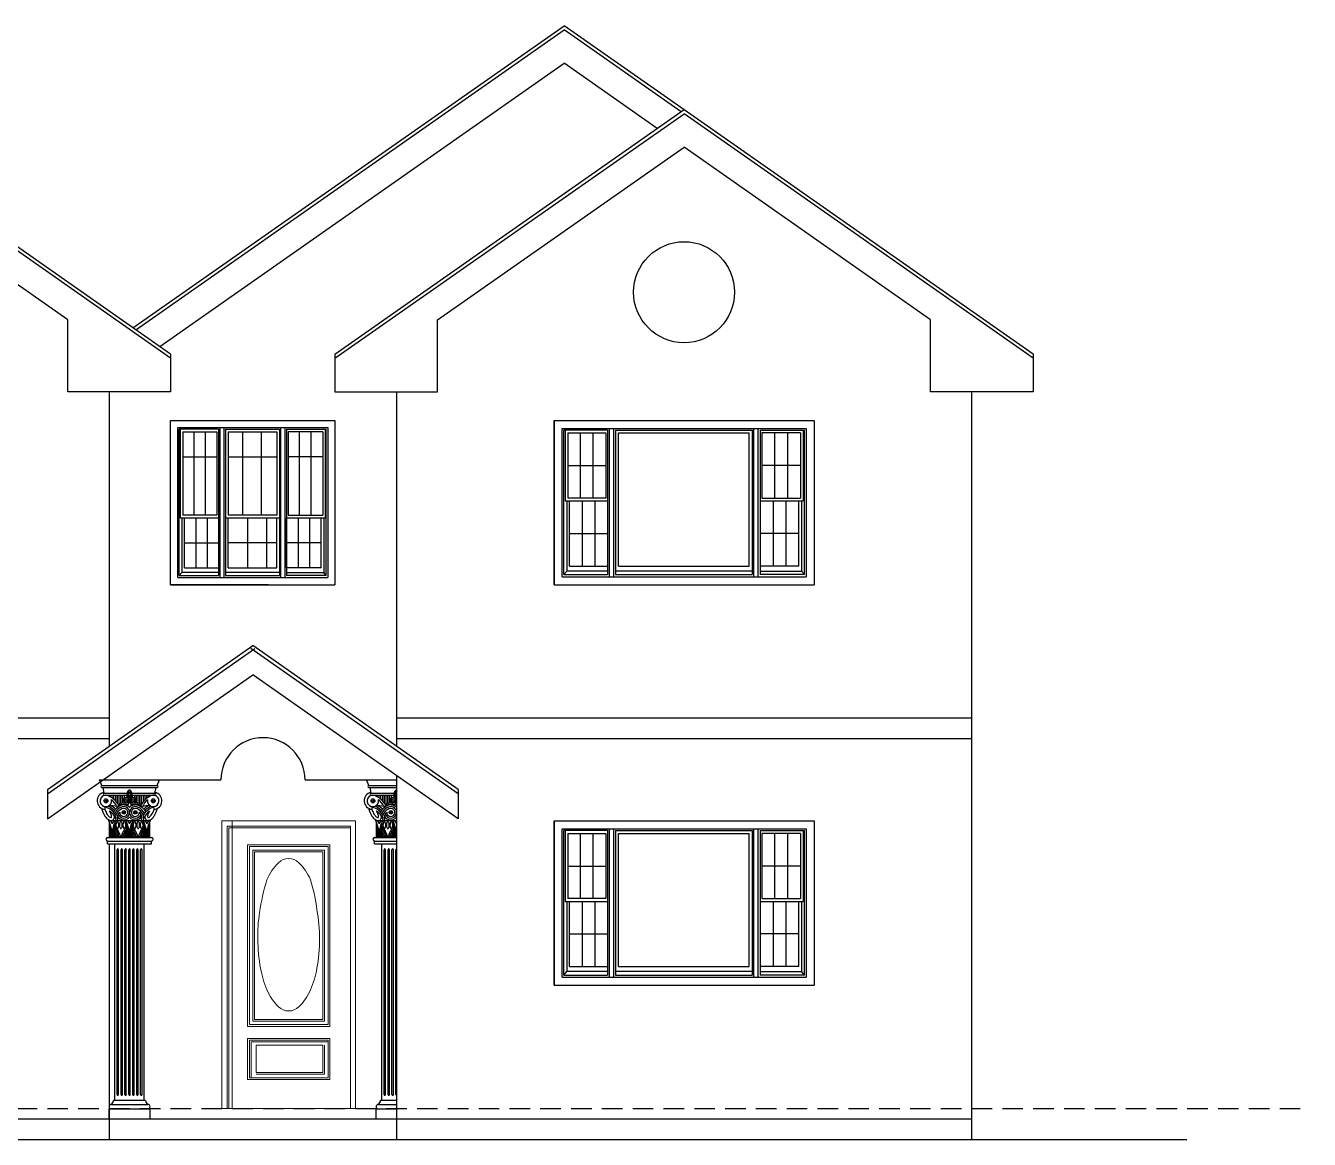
# Model space of a CAD drawing. Header units: inches. Extents: x 8172 to 11619, y -1386 to 1167.
# Drawn here: x 10561.2 to 10936.2, y 89.8 to 415.1 of the extents above; entities that cross this region are included whole.
import ezdxf

# ---------------------------------------------------------------- set-up
doc = ezdxf.new("R2010")
doc.units = ezdxf.units.IN
doc.header["$LTSCALE"] = 48
doc.header["$MEASUREMENT"] = 0
doc.linetypes.add('0', pattern=[0])
doc.linetypes.add('HIDDEN2', pattern=[0.1875, 0.125, -0.0625])
doc.layers.add('A-Door', color=3, linetype='Continuous', lineweight=13)
doc.layers.add('A-Glaz', color=92, linetype='Continuous')
doc.layers.add('SYMBOLS', color=6, linetype='Continuous')

msp = doc.modelspace()

# ---------------------------------------------------------------- linework, layer by layer
for p, q in [((10603.56, 319.14), (10466.54, 415.08)), ((10592.54, 326.86), (10718.54, 415.08)), ((10593.41, 326.25), (10718.54, 413.86)), ((10855.56, 319.14), (10718.54, 415.08)), ((10752.69, 389.95), (10718.54, 413.86)), ((10600.38, 321.36), (10718.54, 404.1)), ((10745.72, 385.06), (10718.54, 404.1)), ((10651.56, 319.14), (10753.56, 390.56)), ((10603.56, 317.92), (10501.56, 389.34)), ((10651.56, 317.92), (10753.56, 389.34)), ((10855.56, 317.92), (10753.56, 389.34)), ((10573.56, 329.16), (10501.56, 379.57)), ((10681.56, 329.16), (10753.56, 379.57)), ((10825.56, 329.16), (10753.56, 379.57)), ((10573.56, 308.15), (10573.56, 329.16)), ((10681.56, 308.15), (10681.56, 329.16)), ((10825.56, 308.15), (10825.56, 329.16)), ((10603.56, 319.14), (10603.56, 308.15)), ((10651.56, 319.14), (10651.56, 308.15)), ((10651.56, 319.14), (10651.56, 308.15)), ((10855.56, 319.14), (10855.56, 308.15)), ((10855.56, 319.14), (10855.56, 308.15)), ((10603.56, 308.15), (10573.56, 308.15)), ((10585.56, 308.15), (10585.56, 204.56)), ((10585.56, 308.15), (10585.56, 204.56)), ((10651.56, 308.15), (10681.56, 308.15)), ((10669.56, 308.15), (10669.56, 204.56)), ((10855.56, 308.15), (10825.56, 308.15)), ((10837.56, 308.15), (10837.56, 89.75)), ((10632.13, 251.75), (10603.56, 251.75)), ((10567.56, 191.95), (10627.56, 233.97)), ((10567.56, 190.73), (10628.14, 233.15)), ((10687.56, 190.73), (10626.99, 233.15)), ((10687.56, 191.95), (10627.56, 233.97)), ((10567.56, 183.41), (10627.56, 225.42)), ((10687.56, 183.41), (10627.56, 225.42)), ((10585.56, 212.75), (10417.56, 212.75)), ((10837.56, 212.75), (10669.56, 212.75)), ((10585.56, 206.75), (10417.56, 206.75)), ((10837.56, 206.75), (10669.56, 206.75)), ((10669.56, 196.01), (10669.56, 89.75)), ((10567.56, 191.95), (10567.56, 183.41)), ((10600.32, 194.75), (10618.26, 194.75)), ((10642.87, 194.75), (10660.8, 194.75)), ((10687.56, 191.95), (10687.56, 183.41)), ((10585.56, 176.06), (10585.56, 89.75)), ((10585.56, 176.06), (10585.56, 89.75)), ((10333.56, 95.75), (10585.56, 95.75)), ((10585.56, 95.75), (10837.56, 95.75)), ((9466.78, 89.75), (10900.4, 89.75))]:
    msp.add_line(p, q)
at = {"color": 4}
msp.add_line((10603.56, 251.75), (10603.56, 290.08), dxfattribs=at)
at = {"color": 8, "linetype": 'HIDDEN2'}
for p, q in [((10405.56, 98.75), (10585.56, 98.75)), ((10585.56, 98.75), (10684.21, 98.75)), ((10657.56, 98.75), (10837.56, 98.75)), ((10837.56, 98.75), (10936.21, 98.75))]:
    msp.add_line(p, q, dxfattribs=at)
msp.add_circle((10753.56, 337.22), 14.75)
msp.add_arc((10630.56, 194.75), 12.31, 0, 180)
at = {"layer": 'A-Door', "linetype": '0'}
for p, q in [((10618.56, 182.75), (10657.56, 182.75)), ((10618.56, 98.75), (10618.56, 182.75)), ((10656.06, 181.25), (10620.06, 181.25)), ((10620.06, 181.25), (10620.06, 98.75)), ((10620.56, 180.75), (10656.06, 180.75)), ((10620.56, 98.75), (10620.56, 180.75)), ((10657.56, 182.75), (10621.56, 182.75)), ((10621.56, 182.75), (10621.56, 98.75)), ((10656.06, 98.75), (10656.06, 181.25)), ((10657.56, 182.75), (10657.56, 98.75)), ((10657.56, 182.75), (10657.56, 98.75)), ((10626.06, 122.75), (10626.06, 175.75)), ((10626.06, 175.75), (10650.06, 175.75)), ((10626.56, 123.25), (10626.56, 175.25)), ((10626.56, 175.25), (10649.56, 175.25)), ((10627.56, 174.25), (10648.56, 174.25)), ((10627.56, 124.25), (10627.56, 174.25)), ((10628.06, 124.75), (10628.06, 173.75)), ((10628.06, 173.75), (10648.06, 173.75)), ((10648.06, 173.75), (10648.06, 124.75)), ((10648.56, 174.25), (10648.56, 124.25)), ((10649.56, 175.25), (10649.56, 123.25)), ((10650.06, 175.75), (10650.06, 122.75)), ((10627.56, 124.25), (10648.56, 124.25)), ((10628.06, 124.75), (10648.06, 124.75)), ((10626.06, 122.75), (10650.06, 122.75)), ((10626.56, 123.25), (10649.56, 123.25)), ((10626.06, 119.25), (10650.06, 119.25)), ((10626.06, 107.25), (10626.06, 119.25)), ((10649.56, 118.75), (10626.56, 118.75)), ((10626.56, 107.75), (10626.56, 118.75)), ((10627.06, 118.25), (10649.56, 118.25)), ((10627.06, 107.75), (10627.06, 118.25)), ((10628.56, 117.25), (10628.56, 109.25)), ((10648.06, 117.25), (10628.56, 117.25)), ((10648.06, 109.25), (10648.06, 117.25)), ((10648.56, 108.75), (10648.56, 117.25)), ((10649.56, 107.75), (10649.56, 118.75)), ((10650.06, 119.25), (10650.06, 107.25)), ((10628.56, 109.25), (10648.06, 109.25)), ((10628.56, 108.75), (10648.56, 108.75)), ((10626.06, 107.25), (10650.06, 107.25)), ((10626.56, 107.75), (10649.56, 107.75)), ((10618.56, 98.75), (10657.56, 98.75)), ((10621.56, 98.75), (10657.56, 98.75))]:
    msp.add_line(p, q, dxfattribs=at)
for centre, radius, start, end in [((10645.72, 159.59), 15.26, 134.024, 156.8014), ((10638.06, 167.52), 4.24, 90, 134.024), ((10638.06, 167.52), 4.24, 45.976, 90), ((10630.4, 159.59), 15.26, 23.1986, 45.976), ((10686.18, 148.5), 57.1, 162.568, 172.483), ((10592.95, 149.99), 53.79, 7.2733, 16.8754), ((10664.1, 149.84), 35.07, 169.9337, 182.5857), ((10598.18, 148.25), 48.88, 0.0001, 10.0663), ((10677.94, 148.25), 48.88, 180, 190.0663), ((10598.18, 148.25), 48.88, 349.9337, 0), ((10658.15, 144.74), 28.77, 190.0663, 203.1986), ((10617.98, 144.74), 28.77, 336.8014, 349.9337), ((10645.72, 139.42), 15.26, 203.1986, 225.976), ((10630.4, 139.42), 15.26, 314.024, 336.8014), ((10638.06, 131.49), 4.24, 225.976, 270), ((10638.06, 131.49), 4.24, 270, 314.024)]:
    msp.add_arc(centre, radius, start, end, dxfattribs=at)
at = {"layer": 'A-Glaz', "linetype": '0'}
for p, q in [((10603.56, 251.75), (10603.56, 299.75)), ((10603.56, 299.75), (10651.56, 299.75)), ((10605.65, 253.84), (10605.65, 297.67)), ((10605.65, 297.67), (10649.48, 297.67)), ((10606.09, 254.43), (10606.09, 297.22)), ((10617.55, 297.22), (10606.09, 297.22)), ((10606.39, 297.22), (10606.39, 271.32)), ((10607.13, 296.48), (10607.13, 272.06)), ((10607.13, 296.48), (10617.1, 296.48)), ((10610.46, 272.06), (10610.46, 296.48)), ((10613.78, 272.06), (10613.78, 296.48)), ((10617.1, 296.48), (10617.1, 272.06)), ((10617.55, 297.22), (10617.55, 254.43)), ((10617.99, 253.84), (10617.99, 297.67)), ((10619.18, 253.84), (10619.18, 297.67)), ((10619.63, 297.22), (10619.63, 254.43)), ((10619.63, 297.22), (10635.35, 297.22)), ((10620.37, 296.48), (10620.37, 272.06)), ((10620.37, 296.48), (10634.6, 296.48)), ((10624.64, 272.06), (10624.64, 296.48)), ((10630.15, 272.06), (10630.15, 296.48)), ((10634.6, 296.48), (10634.6, 272.06)), ((10635.35, 297.22), (10635.35, 254.43)), ((10635.79, 253.84), (10635.79, 297.67)), ((10636.98, 253.84), (10636.98, 297.67)), ((10637.04, 272.06), (10637.04, 296.48)), ((10637.43, 297.22), (10637.43, 254.43)), ((10637.43, 297.22), (10649.03, 297.22)), ((10637.87, 296.48), (10637.87, 272.06)), ((10647.99, 296.48), (10637.87, 296.48)), ((10641.25, 272.06), (10641.25, 296.48)), ((10644.62, 272.06), (10644.62, 296.48)), ((10647.99, 296.48), (10647.99, 272.06)), ((10648.74, 297.22), (10648.74, 271.32)), ((10649.03, 254.43), (10649.03, 297.22)), ((10649.48, 297.67), (10649.48, 253.84)), ((10651.56, 299.75), (10651.56, 251.75)), ((10715.61, 299.75), (10715.61, 251.75)), ((10715.61, 251.75), (10715.61, 299.75)), ((10715.61, 299.75), (10791.51, 299.75)), ((10717.94, 254.08), (10717.94, 297.43)), ((10717.94, 297.43), (10789.19, 297.43)), ((10718.43, 254.74), (10718.43, 296.93)), ((10731.22, 296.93), (10718.43, 296.93)), ((10718.77, 296.93), (10718.77, 276.25)), ((10731.22, 296.93), (10731.22, 254.74)), ((10731.72, 254.08), (10731.72, 297.43)), ((10733.05, 254.08), (10733.05, 297.43)), ((10733.55, 296.93), (10733.55, 254.74)), ((10733.55, 296.93), (10773.41, 296.93)), ((10773.41, 296.93), (10773.41, 254.74)), ((10773.91, 254.08), (10773.91, 297.43)), ((10775.24, 254.08), (10775.24, 297.43)), ((10775.74, 296.93), (10775.74, 254.74)), ((10775.74, 296.93), (10788.69, 296.93)), ((10788.36, 296.93), (10788.36, 276.25)), ((10788.69, 254.74), (10788.69, 296.93)), ((10789.19, 297.43), (10789.19, 254.08)), ((10791.51, 299.75), (10791.51, 251.75)), ((10719.6, 296.1), (10719.6, 277.08)), ((10719.6, 296.1), (10730.72, 296.1)), ((10723.31, 277.08), (10723.31, 296.1)), ((10727.02, 277.08), (10727.02, 296.1)), ((10730.72, 296.1), (10730.72, 277.08)), ((10734.38, 257.23), (10734.38, 296.1)), ((10734.38, 296.1), (10772.58, 296.1)), ((10772.58, 257.23), (10772.58, 296.1)), ((10776.23, 296.1), (10776.23, 277.08)), ((10787.53, 296.1), (10776.23, 296.1)), ((10780.11, 277.08), (10780.11, 296.1)), ((10783.82, 277.08), (10783.82, 296.1)), ((10787.53, 296.1), (10787.53, 277.08)), ((10607.13, 289.15), (10617.1, 289.15)), ((10620.37, 289.15), (10634.6, 289.15)), ((10647.99, 289.15), (10637.87, 289.15)), ((10719.6, 286.59), (10730.72, 286.59)), ((10787.53, 286.59), (10776.23, 286.59)), ((10718.77, 276.25), (10731.22, 276.25)), ((10719.26, 276.25), (10719.26, 255.74)), ((10730.72, 277.08), (10719.6, 277.08)), ((10720.1, 257.23), (10720.1, 276.25)), ((10723.8, 276.25), (10723.8, 257.23)), ((10727.51, 276.25), (10727.51, 257.23)), ((10775.74, 276.25), (10788.36, 276.25)), ((10776.23, 277.08), (10787.53, 277.08)), ((10779.61, 276.25), (10779.61, 257.23)), ((10783.32, 276.25), (10783.32, 257.23)), ((10787.03, 257.23), (10787.03, 276.25)), ((10787.86, 276.25), (10787.86, 255.74)), ((10606.39, 271.32), (10617.55, 271.32)), ((10606.84, 271.32), (10606.84, 255.32)), ((10617.1, 272.06), (10607.13, 272.06)), ((10607.58, 256.66), (10607.58, 271.32)), ((10610.9, 271.32), (10610.9, 256.66)), ((10614.22, 271.32), (10614.22, 256.66)), ((10619.63, 271.32), (10635.35, 271.32)), ((10634.6, 272.06), (10620.37, 272.06)), ((10620.37, 256.66), (10620.37, 271.32)), ((10626.03, 271.32), (10626.03, 256.66)), ((10631.53, 271.32), (10631.53, 256.66)), ((10634.6, 256.66), (10634.6, 271.32)), ((10637.04, 271.32), (10637.04, 256.66)), ((10637.43, 271.32), (10648.74, 271.32)), ((10637.87, 272.06), (10647.99, 272.06)), ((10640.8, 271.32), (10640.8, 256.66)), ((10644.17, 271.32), (10644.17, 256.66)), ((10647.55, 256.66), (10647.55, 271.32)), ((10648.29, 271.32), (10648.29, 255.32)), ((10720.1, 266.74), (10731.22, 266.74)), ((10787.03, 266.74), (10775.74, 266.74)), ((10607.58, 263.99), (10617.55, 263.99)), ((10620.37, 264.07), (10634.6, 264.07)), ((10647.55, 263.99), (10637.43, 263.99)), ((10606.09, 254.43), (10606.84, 255.32)), ((10617.55, 255.32), (10606.84, 255.32)), ((10607.58, 256.66), (10617.55, 256.66)), ((10635.35, 255.32), (10619.63, 255.32)), ((10620.37, 256.66), (10634.6, 256.66)), ((10647.55, 256.66), (10637.43, 256.66)), ((10637.43, 255.32), (10648.29, 255.32)), ((10649.03, 254.43), (10648.29, 255.32)), ((10718.43, 254.74), (10719.26, 255.74)), ((10731.22, 255.74), (10719.26, 255.74)), ((10720.1, 257.23), (10731.22, 257.23)), ((10773.41, 255.74), (10733.55, 255.74)), ((10734.38, 257.23), (10772.58, 257.23)), ((10787.03, 257.23), (10775.74, 257.23)), ((10775.74, 255.74), (10787.86, 255.74)), ((10788.69, 254.74), (10787.86, 255.74)), ((10603.56, 251.75), (10651.56, 251.75)), ((10605.65, 253.84), (10649.48, 253.84)), ((10606.09, 254.43), (10617.55, 254.43)), ((10619.63, 254.43), (10635.35, 254.43)), ((10649.03, 254.43), (10637.43, 254.43)), ((10715.61, 251.75), (10791.51, 251.75)), ((10717.94, 254.08), (10789.19, 254.08)), ((10718.43, 254.74), (10731.22, 254.74)), ((10733.55, 254.74), (10773.41, 254.74)), ((10788.69, 254.74), (10775.74, 254.74)), ((10715.61, 182.75), (10715.61, 134.75)), ((10715.61, 134.75), (10715.61, 182.75)), ((10715.61, 182.75), (10791.51, 182.75)), ((10717.94, 137.08), (10717.94, 180.43)), ((10717.94, 180.43), (10789.19, 180.43)), ((10731.72, 137.08), (10731.72, 180.43)), ((10733.05, 137.08), (10733.05, 180.43)), ((10773.91, 137.08), (10773.91, 180.43)), ((10775.24, 137.08), (10775.24, 180.43)), ((10789.19, 180.43), (10789.19, 137.08)), ((10791.51, 182.75), (10791.51, 134.75)), ((10718.43, 137.74), (10718.43, 179.93)), ((10731.22, 179.93), (10718.43, 179.93)), ((10718.77, 179.93), (10718.77, 159.25)), ((10719.6, 179.1), (10719.6, 160.08)), ((10719.6, 179.1), (10730.72, 179.1)), ((10723.31, 160.08), (10723.31, 179.1)), ((10727.02, 160.08), (10727.02, 179.1)), ((10730.72, 179.1), (10730.72, 160.08)), ((10731.22, 179.93), (10731.22, 137.74)), ((10733.55, 179.93), (10733.55, 137.74)), ((10733.55, 179.93), (10773.41, 179.93)), ((10734.38, 140.23), (10734.38, 179.1)), ((10734.38, 179.1), (10772.58, 179.1)), ((10772.58, 140.23), (10772.58, 179.1)), ((10773.41, 179.93), (10773.41, 137.74)), ((10775.74, 179.93), (10775.74, 137.74)), ((10775.74, 179.93), (10788.69, 179.93)), ((10776.23, 179.1), (10776.23, 160.08)), ((10787.53, 179.1), (10776.23, 179.1)), ((10780.11, 160.08), (10780.11, 179.1)), ((10783.82, 160.08), (10783.82, 179.1)), ((10787.53, 179.1), (10787.53, 160.08)), ((10788.36, 179.93), (10788.36, 159.25)), ((10788.69, 137.74), (10788.69, 179.93)), ((10719.6, 169.59), (10730.72, 169.59)), ((10787.53, 169.59), (10776.23, 169.59)), ((10718.77, 159.25), (10731.22, 159.25)), ((10719.26, 159.25), (10719.26, 138.74)), ((10730.72, 160.08), (10719.6, 160.08)), ((10720.1, 140.23), (10720.1, 159.25)), ((10723.8, 159.25), (10723.8, 140.23)), ((10727.51, 159.25), (10727.51, 140.23)), ((10775.74, 159.25), (10788.36, 159.25)), ((10776.23, 160.08), (10787.53, 160.08)), ((10779.61, 159.25), (10779.61, 140.23)), ((10783.32, 159.25), (10783.32, 140.23)), ((10787.03, 140.23), (10787.03, 159.25)), ((10787.86, 159.25), (10787.86, 138.74)), ((10720.1, 149.74), (10731.22, 149.74)), ((10787.03, 149.74), (10775.74, 149.74)), ((10720.1, 140.23), (10731.22, 140.23)), ((10734.38, 140.23), (10772.58, 140.23)), ((10787.03, 140.23), (10775.74, 140.23)), ((10717.94, 137.08), (10789.19, 137.08)), ((10718.43, 137.74), (10719.26, 138.74)), ((10718.43, 137.74), (10731.22, 137.74)), ((10731.22, 138.74), (10719.26, 138.74)), ((10773.41, 138.74), (10733.55, 138.74)), ((10733.55, 137.74), (10773.41, 137.74)), ((10775.74, 138.74), (10787.86, 138.74)), ((10788.69, 137.74), (10775.74, 137.74)), ((10788.69, 137.74), (10787.86, 138.74)), ((10715.61, 134.75), (10791.51, 134.75))]:
    msp.add_line(p, q, dxfattribs=at)
at = {"layer": 'SYMBOLS'}
for p, q in [((10582.8, 194.77), (10600.33, 194.77)), ((10583.47, 193.08), (10582.8, 194.77)), ((10582.8, 194.75), (10600.32, 194.75)), ((10583.47, 193.08), (10599.65, 193.08)), ((10583.47, 192.54), (10599.65, 192.54)), ((10584.15, 190.86), (10583.81, 192.54)), ((10591.39, 190.84), (10591.06, 191.42)), ((10591.48, 190.88), (10591.27, 191.67)), ((10591.65, 190.88), (10591.86, 191.67)), ((10591.73, 190.84), (10592.06, 191.42)), ((10598.98, 190.86), (10599.32, 192.54)), ((10599.65, 193.08), (10600.33, 194.77)), ((10660.8, 194.77), (10669.56, 194.77)), ((10661.47, 193.08), (10660.8, 194.77)), ((10660.8, 194.75), (10669.56, 194.75)), ((10661.47, 193.08), (10669.56, 193.08)), ((10661.47, 192.54), (10669.56, 192.54)), ((10662.15, 190.86), (10661.81, 192.54)), ((10669.39, 190.84), (10669.06, 191.42)), ((10669.48, 190.88), (10669.27, 191.67)), ((10584.15, 190.86), (10590.83, 190.86)), ((10584.15, 190.32), (10590.74, 190.32)), ((10585.49, 190.09), (10585.49, 190.32)), ((10586, 189.79), (10586, 190.32)), ((10586.51, 189.47), (10586.51, 190.32)), ((10587.01, 189.05), (10587.01, 190.32)), ((10587.52, 188.5), (10587.52, 190.32)), ((10588.02, 187.73), (10588.02, 190.32)), ((10588.53, 187.73), (10588.53, 190.32)), ((10589.03, 187.9), (10589.03, 190.32)), ((10589.54, 187.99), (10589.54, 190.32)), ((10590.05, 189.51), (10590.05, 190.32)), ((10591.27, 190.38), (10590.72, 190.07)), ((10590.72, 189.88), (10592.4, 189.88)), ((10591.24, 190.46), (10590.74, 190.33)), ((10591.24, 190.64), (10590.81, 190.75)), ((10591.27, 190.72), (10590.86, 190.95)), ((10591.32, 190.31), (10590.89, 189.88)), ((10591.32, 190.79), (10590.94, 191.17)), ((10591.4, 190.26), (10591.18, 189.88)), ((10591.48, 190.23), (10591.38, 189.88)), ((10591.65, 190.23), (10591.74, 189.88)), ((10591.73, 190.26), (10591.94, 189.88)), ((10591.8, 190.79), (10592.18, 191.18)), ((10591.8, 190.32), (10592.24, 189.88)), ((10591.86, 190.72), (10592.26, 190.95)), ((10591.86, 190.39), (10592.4, 190.08)), ((10591.89, 190.64), (10592.32, 190.76)), ((10591.89, 190.46), (10592.38, 190.33)), ((10592.29, 190.86), (10598.98, 190.86)), ((10592.38, 190.32), (10598.98, 190.32)), ((10593.08, 189.51), (10593.08, 190.32)), ((10593.58, 188.01), (10593.58, 190.32)), ((10594.09, 187.92), (10594.09, 190.32)), ((10594.6, 187.75), (10594.6, 190.32)), ((10595.1, 187.67), (10595.1, 190.32)), ((10595.61, 188.42), (10595.61, 190.32)), ((10596.11, 188.97), (10596.11, 190.32)), ((10596.62, 189.4), (10596.62, 190.32)), ((10597.12, 189.74), (10597.12, 190.32)), ((10597.63, 190.09), (10597.63, 190.32)), ((10662.15, 190.86), (10668.83, 190.86)), ((10662.15, 190.32), (10668.74, 190.32)), ((10663.49, 190.09), (10663.49, 190.32)), ((10664, 189.79), (10664, 190.32)), ((10664.51, 189.47), (10664.51, 190.32)), ((10665.01, 189.05), (10665.01, 190.32)), ((10665.52, 188.5), (10665.52, 190.32)), ((10666.02, 187.73), (10666.02, 190.32)), ((10666.53, 187.73), (10666.53, 190.32)), ((10667.03, 187.9), (10667.03, 190.32)), ((10667.54, 187.99), (10667.54, 190.32)), ((10668.05, 189.51), (10668.05, 190.32)), ((10669.27, 190.38), (10668.72, 190.07)), ((10668.72, 189.88), (10669.56, 189.88)), ((10669.24, 190.46), (10668.74, 190.33)), ((10669.24, 190.64), (10668.81, 190.75)), ((10669.27, 190.72), (10668.86, 190.95)), ((10669.32, 190.31), (10668.89, 189.88)), ((10669.32, 190.79), (10668.94, 191.17)), ((10669.4, 190.26), (10669.18, 189.88)), ((10669.48, 190.23), (10669.38, 189.88)), ((10587.82, 186.95), (10588.36, 186.95)), ((10594.76, 186.95), (10595.31, 186.95)), ((10665.82, 186.95), (10666.36, 186.95)), ((10585.49, 182.9), (10591.56, 182.9)), ((10585.66, 177.91), (10585.66, 182.49)), ((10585.83, 177.91), (10585.83, 182.02)), ((10586, 177.91), (10586, 181.49)), ((10586.17, 177.91), (10586.17, 180.86)), ((10586.34, 177.91), (10586.34, 180.02)), ((10586.67, 177.91), (10586.67, 180.43)), ((10586.84, 177.91), (10586.84, 181.14)), ((10587.01, 177.91), (10587.01, 181.69)), ((10587.18, 177.91), (10587.18, 182.15)), ((10587.35, 177.91), (10587.35, 182.55)), ((10590.72, 177.91), (10590.72, 182.49)), ((10590.89, 177.91), (10590.89, 182.02)), ((10591.06, 177.91), (10591.06, 181.49)), ((10591.23, 177.91), (10591.23, 180.86)), ((10591.39, 177.91), (10591.39, 180.02)), ((10591.56, 182.9), (10597.63, 182.9)), ((10591.73, 177.91), (10591.73, 180.43)), ((10591.9, 177.91), (10591.9, 181.14)), ((10592.07, 177.91), (10592.07, 181.69)), ((10592.24, 177.91), (10592.24, 182.15)), ((10592.4, 177.91), (10592.4, 182.55)), ((10595.78, 177.91), (10595.78, 182.49)), ((10595.94, 177.91), (10595.94, 182.02)), ((10596.11, 177.91), (10596.11, 181.49)), ((10596.28, 177.91), (10596.28, 180.86)), ((10596.45, 177.91), (10596.45, 180.02)), ((10596.79, 177.91), (10596.79, 180.43)), ((10596.96, 177.91), (10596.96, 181.14)), ((10597.12, 177.91), (10597.12, 181.69)), ((10597.29, 177.91), (10597.29, 182.15)), ((10597.46, 177.91), (10597.46, 182.55)), ((10663.49, 182.9), (10669.56, 182.9)), ((10663.66, 177.91), (10663.66, 182.49)), ((10663.83, 177.91), (10663.83, 182.02)), ((10664, 177.91), (10664, 181.49)), ((10664.17, 177.91), (10664.17, 180.86)), ((10664.34, 177.91), (10664.34, 180.02)), ((10664.67, 177.91), (10664.67, 180.43)), ((10664.84, 177.91), (10664.84, 181.14)), ((10665.01, 177.91), (10665.01, 181.69)), ((10665.18, 177.91), (10665.18, 182.15)), ((10665.35, 177.91), (10665.35, 182.55)), ((10668.72, 177.91), (10668.72, 182.49)), ((10668.89, 177.91), (10668.89, 182.02)), ((10669.06, 177.91), (10669.06, 181.49)), ((10669.23, 177.91), (10669.23, 180.86)), ((10669.39, 177.91), (10669.39, 180.02)), ((10585.16, 177.91), (10597.97, 177.91)), ((10585.16, 176.9), (10597.97, 176.9)), ((10585.16, 176.06), (10585.16, 176.9)), ((10597.97, 176.06), (10597.97, 176.9)), ((10663.16, 177.91), (10669.56, 177.91)), ((10663.16, 176.9), (10669.56, 176.9)), ((10663.16, 176.06), (10663.16, 176.9)), ((10585.16, 176.06), (10597.97, 176.06)), ((10587.28, 101.15), (10587.28, 176.06)), ((10587.92, 102.83), (10587.92, 174.37)), ((10588.33, 102.83), (10588.33, 174.37)), ((10589.07, 102.83), (10589.07, 174.37)), ((10589.47, 102.83), (10589.47, 174.37)), ((10590.21, 102.83), (10590.21, 174.37)), ((10590.62, 102.83), (10590.62, 174.37)), ((10591.36, 102.83), (10591.36, 174.37)), ((10591.76, 102.83), (10591.76, 174.37)), ((10592.51, 102.83), (10592.51, 174.37)), ((10592.91, 102.83), (10592.91, 174.37)), ((10593.65, 102.83), (10593.65, 174.37)), ((10594.06, 102.83), (10594.06, 174.37)), ((10594.8, 102.83), (10594.8, 174.37)), ((10595.2, 102.83), (10595.2, 174.37)), ((10595.84, 101.15), (10595.84, 176.06)), ((10663.16, 176.06), (10669.56, 176.06)), ((10665.28, 101.15), (10665.28, 176.06)), ((10665.92, 102.83), (10665.92, 174.37)), ((10666.33, 102.83), (10666.33, 174.37)), ((10667.07, 102.83), (10667.07, 174.37)), ((10667.47, 102.83), (10667.47, 174.37)), ((10668.21, 102.83), (10668.21, 174.37)), ((10668.62, 102.83), (10668.62, 174.37)), ((10669.36, 102.83), (10669.36, 174.37)), ((10585.56, 98.62), (10597.56, 98.62)), ((10585.56, 95.75), (10585.56, 98.62)), ((10586.24, 99.97), (10596.89, 99.97)), ((10586.91, 101.15), (10586.91, 101.2)), ((10586.91, 101.15), (10596.21, 101.15)), ((10597.56, 95.75), (10597.56, 98.62)), ((10663.56, 98.62), (10669.56, 98.62)), ((10663.56, 95.75), (10663.56, 98.62)), ((10664.24, 99.97), (10669.56, 99.97)), ((10664.91, 101.15), (10664.91, 101.2)), ((10664.91, 101.15), (10669.56, 101.15)), ((10585.56, 95.75), (10597.56, 95.75)), ((10663.56, 95.75), (10675.56, 95.75))]:
    msp.add_line(p, q, dxfattribs=at)
for points in [[(10592.4, 189.88, 0.044934), (10592.33, 190.66, 0.058445), (10592.16, 191.24, 0.100481), (10591.84, 191.69, 0.191565), (10591.56, 191.8, 0.191565), (10591.29, 191.69, 0.100481), (10590.97, 191.24, 0.058445), (10590.79, 190.66, 0.044934), (10590.72, 189.88, 0.044934)], [(10669.56, 191.8, 0.191565), (10669.29, 191.69, 0.100481), (10668.97, 191.24, 0.058445), (10668.79, 190.66, 0.044934), (10668.72, 189.88)], [(10589.78, 187.67, 0.004464), (10589.77, 187.62, 0.010398), (10589.74, 187.45, 0.043135)], [(10590.12, 187.67, 0.01039), (10590.1, 187.56, 0.007903), (10590.08, 187.44, 0.043135)], [(10590.46, 187.63, 0.013024), (10590.43, 187.51, 0.008637), (10590.42, 187.39, 0.043135)], [(10590.81, 187.66, 0.026642), (10590.77, 187.45, 0.013708), (10590.74, 187.27, 0.043135)], [(10592.06, 187.1, 0.025329), (10592.03, 187.39, 0.056458), (10591.92, 187.75, 0.099038), (10591.73, 188.04, 0.196967), (10591.56, 188.1, 0.196967), (10591.4, 188.04, 0.099038), (10591.2, 187.75, 0.056458), (10591.1, 187.39, 0.025329), (10591.06, 187.1, 0.043135)], [(10591.93, 189.41, 0.057994), (10591.56, 189.45, 0.057994), (10591.2, 189.41, 0.099038)], [(10591.68, 189.11, 0.023937), (10591.56, 189.11, 0.023937), (10591.44, 189.11, 0.099038)], [(10591.58, 188.44, 0.008103), (10591.56, 188.44, 0.008103), (10591.54, 188.44, 0.099038)], [(10591.57, 188.78, 0.002861), (10591.56, 188.78, 0.002861), (10591.55, 188.78, 0.099038)], [(10592.38, 187.27, 0.013708), (10592.36, 187.45, 0.026642), (10592.31, 187.66, 0.099038)], [(10592.71, 187.39, 0.008637), (10592.69, 187.51, 0.013024), (10592.67, 187.63, 0.099038)], [(10593.04, 187.44, 0.007903), (10593.02, 187.56, 0.011126), (10593, 187.68, 0.099038)], [(10593.38, 187.45, 0.010398), (10593.35, 187.62, 0.005495), (10593.34, 187.69, 0.099038)], [(10667.78, 187.67, 0.004464), (10667.77, 187.62, 0.010398), (10667.74, 187.45, 0.043135)], [(10668.12, 187.67, 0.01039), (10668.1, 187.56, 0.007903), (10668.08, 187.44, 0.043135)], [(10668.46, 187.63, 0.013024), (10668.43, 187.51, 0.008637), (10668.42, 187.39, 0.043135)], [(10668.81, 187.66, 0.026642), (10668.77, 187.45, 0.013708), (10668.74, 187.27, 0.043135)], [(10669.56, 188.1, 0.196967), (10669.4, 188.04, 0.099038), (10669.2, 187.75, 0.056458), (10669.1, 187.39, 0.025329), (10669.06, 187.1)], [(10669.56, 189.45, 0.057994), (10669.2, 189.41)], [(10669.68, 189.11, 0.023937), (10669.56, 189.11, 0.023937), (10669.44, 189.11, 0.099038)], [(10669.58, 188.44, 0.008103), (10669.56, 188.44, 0.008103), (10669.54, 188.44, 0.099038)], [(10669.57, 188.78, 0.002861), (10669.56, 188.78, 0.002861), (10669.55, 188.78, 0.099038)], [(10583.49, 186.39, 0.050627), (10583.55, 185.93, 0.04303), (10583.76, 185.29, 0.031759), (10584.14, 184.55, 0.031759), (10584.6, 183.87, 0.04303), (10585.06, 183.37, 0.085396), (10585.71, 182.96, 0.237053), (10586.65, 183.02, 0.237053), (10587.16, 183.81, 0.028544), (10587.17, 184.07, 0.04303)], [(10584.65, 186.76, 0.005911), (10584.62, 186.78, 0.237053), (10584.44, 186.76, 0.237053), (10584.34, 186.61, 0.085396), (10584.37, 186.13, 0.04303), (10584.54, 185.62, 0.031759), (10584.86, 184.98, 0.031759), (10585.27, 184.39, 0.04303), (10585.63, 184, 0.085396), (10586.04, 183.74, 0.237053), (10586.22, 183.75, 0.237053), (10586.32, 183.9, 0.085396), (10586.29, 184.39, 0.04303), (10586.12, 184.89, 0.031759), (10585.79, 185.53, 0.031759)], [(10585.79, 185.53, 0.005865), (10585.72, 185.65, 0.04303)], [(10591.05, 185.18, 0.001502), (10591.06, 185.18, 0.149566)], [(10592.07, 185.18, 0.001502), (10592.07, 185.18, 0.099038)], [(10596, 184.12, 0.031749), (10596.02, 183.84, 0.232303), (10596.53, 183.07, 0.232303), (10597.46, 183.01, 0.087239), (10598.1, 183.41, 0.04451), (10598.55, 183.9, 0.032957), (10598.99, 184.57, 0.032957), (10599.35, 185.29, 0.04451), (10599.55, 185.92, 0.051442), (10599.6, 186.37, 0.232303)], [(10597.33, 185.53, 0.032957), (10597.02, 184.91, 0.04451), (10596.87, 184.42, 0.087239), (10596.85, 183.95, 0.232303), (10596.95, 183.8, 0.232303), (10597.14, 183.79, 0.087239), (10597.53, 184.04, 0.04451), (10597.88, 184.42, 0.032957), (10598.27, 184.99, 0.032957), (10598.57, 185.61, 0.04451), (10598.73, 186.1, 0.087239), (10598.74, 186.57, 0.232303), (10598.64, 186.72, 0.232303), (10598.46, 186.73, 0.087239)], [(10597.37, 185.6, 0.003583), (10597.33, 185.53, 0.032957)], [(10661.49, 186.39, 0.050627), (10661.55, 185.93, 0.04303), (10661.76, 185.29, 0.031759), (10662.14, 184.55, 0.031759), (10662.6, 183.87, 0.04303), (10663.06, 183.37, 0.085396), (10663.71, 182.96, 0.237053), (10664.65, 183.02, 0.237053), (10665.16, 183.81, 0.028544), (10665.17, 184.07, 0.04303)], [(10662.65, 186.76, 0.005911), (10662.62, 186.78, 0.237053), (10662.44, 186.76, 0.237053), (10662.34, 186.61, 0.085396), (10662.37, 186.13, 0.04303), (10662.54, 185.62, 0.031759), (10662.86, 184.98, 0.031759), (10663.27, 184.39, 0.04303), (10663.63, 184, 0.085396), (10664.04, 183.74, 0.237053), (10664.22, 183.75, 0.237053), (10664.32, 183.9, 0.085396), (10664.29, 184.39, 0.04303), (10664.12, 184.89, 0.031759), (10663.79, 185.53, 0.031759)], [(10663.79, 185.53, 0.005865), (10663.72, 185.65, 0.04303)], [(10669.05, 185.18, 0.001502), (10669.06, 185.18, 0.149566)], [(10670.07, 185.18, 0.001502), (10670.07, 185.18, 0.099038)]]:
    msp.add_lwpolyline(points, format="xyb", dxfattribs=at)
for points in [[(10587.59, 181.55, 0.041149), (10587.63, 181.14, 0.05422), (10587.71, 180.84, 0.097238), (10587.87, 180.6, 0.203203), (10588, 180.54, 0.203203), (10588.13, 180.6, 0.097238), (10588.28, 180.84, 0.05422), (10588.37, 181.14, 0.041149), (10588.4, 181.55, 0.041149), (10588.37, 181.97, 0.05422), (10588.28, 182.27, 0.097238), (10588.13, 182.51, 0.203203), (10588, 182.56, 0.203203), (10587.87, 182.51, 0.097238), (10587.71, 182.27, 0.05422), (10587.63, 181.97, 0.041149)], [(10588.63, 181.55, 0.041149), (10588.66, 181.14, 0.05422), (10588.75, 180.84, 0.097238), (10588.9, 180.6, 0.203203), (10589.03, 180.54, 0.203203), (10589.16, 180.6, 0.097238), (10589.32, 180.84, 0.05422), (10589.4, 181.14, 0.041149), (10589.44, 181.55, 0.041149), (10589.4, 181.97, 0.05422), (10589.32, 182.27, 0.097238), (10589.16, 182.51, 0.203203), (10589.03, 182.56, 0.203203), (10588.9, 182.51, 0.097238), (10588.75, 182.27, 0.05422), (10588.66, 181.97, 0.041149)], [(10589.64, 181.55, 0.041149), (10589.67, 181.14, 0.05422), (10589.76, 180.84, 0.097238), (10589.91, 180.6, 0.203203), (10590.05, 180.54, 0.203203), (10590.18, 180.6, 0.097238), (10590.33, 180.84, 0.05422), (10590.42, 181.14, 0.041149), (10590.45, 181.55, 0.041149), (10590.42, 181.97, 0.05422), (10590.33, 182.27, 0.097238), (10590.18, 182.51, 0.203203), (10590.05, 182.56, 0.203203), (10589.91, 182.51, 0.097238), (10589.76, 182.27, 0.05422), (10589.67, 181.97, 0.041149)], [(10592.65, 181.55, 0.041149), (10592.68, 181.14, 0.05422), (10592.76, 180.84, 0.097238), (10592.92, 180.6, 0.203203), (10593.05, 180.54, 0.203203), (10593.18, 180.6, 0.097238), (10593.34, 180.84, 0.05422), (10593.42, 181.14, 0.041149), (10593.46, 181.55, 0.041149), (10593.42, 181.97, 0.05422), (10593.34, 182.27, 0.097238), (10593.18, 182.51, 0.203203), (10593.05, 182.56, 0.203203), (10592.92, 182.51, 0.097238), (10592.76, 182.27, 0.05422), (10592.68, 181.97, 0.041149)], [(10593.69, 181.55, 0.041149), (10593.72, 181.14, 0.05422), (10593.8, 180.84, 0.097238), (10593.96, 180.6, 0.203203), (10594.09, 180.54, 0.203203), (10594.22, 180.6, 0.097238), (10594.38, 180.84, 0.05422), (10594.46, 181.14, 0.041149), (10594.49, 181.55, 0.041149), (10594.46, 181.97, 0.05422), (10594.38, 182.27, 0.097238), (10594.22, 182.51, 0.203203), (10594.09, 182.56, 0.203203), (10593.96, 182.51, 0.097238), (10593.8, 182.27, 0.05422), (10593.72, 181.97, 0.041149)], [(10594.69, 181.55, 0.041149), (10594.73, 181.14, 0.05422), (10594.81, 180.84, 0.097238), (10594.97, 180.6, 0.203203), (10595.1, 180.54, 0.203203), (10595.23, 180.6, 0.097238), (10595.38, 180.84, 0.05422), (10595.47, 181.14, 0.041149), (10595.5, 181.55, 0.041149), (10595.47, 181.97, 0.05422), (10595.38, 182.27, 0.097238), (10595.23, 182.51, 0.203203), (10595.1, 182.56, 0.203203), (10594.97, 182.51, 0.097238), (10594.81, 182.27, 0.05422), (10594.73, 181.97, 0.041149)], [(10665.59, 181.55, 0.041149), (10665.63, 181.14, 0.05422), (10665.71, 180.84, 0.097238), (10665.87, 180.6, 0.203203), (10666, 180.54, 0.203203), (10666.13, 180.6, 0.097238), (10666.28, 180.84, 0.05422), (10666.37, 181.14, 0.041149), (10666.4, 181.55, 0.041149), (10666.37, 181.97, 0.05422), (10666.28, 182.27, 0.097238), (10666.13, 182.51, 0.203203), (10666, 182.56, 0.203203), (10665.87, 182.51, 0.097238), (10665.71, 182.27, 0.05422), (10665.63, 181.97, 0.041149)], [(10666.63, 181.55, 0.041149), (10666.66, 181.14, 0.05422), (10666.75, 180.84, 0.097238), (10666.9, 180.6, 0.203203), (10667.03, 180.54, 0.203203), (10667.16, 180.6, 0.097238), (10667.32, 180.84, 0.05422), (10667.4, 181.14, 0.041149), (10667.44, 181.55, 0.041149), (10667.4, 181.97, 0.05422), (10667.32, 182.27, 0.097238), (10667.16, 182.51, 0.203203), (10667.03, 182.56, 0.203203), (10666.9, 182.51, 0.097238), (10666.75, 182.27, 0.05422), (10666.66, 181.97, 0.041149)], [(10667.64, 181.55, 0.041149), (10667.67, 181.14, 0.05422), (10667.76, 180.84, 0.097238), (10667.91, 180.6, 0.203203), (10668.05, 180.54, 0.203203), (10668.18, 180.6, 0.097238), (10668.33, 180.84, 0.05422), (10668.42, 181.14, 0.041149), (10668.45, 181.55, 0.041149), (10668.42, 181.97, 0.05422), (10668.33, 182.27, 0.097238), (10668.18, 182.51, 0.203203), (10668.05, 182.56, 0.203203), (10667.91, 182.51, 0.097238), (10667.76, 182.27, 0.05422), (10667.67, 181.97, 0.041149)]]:
    msp.add_lwpolyline(points, format="xyb", close=True, dxfattribs=at)
for centre, radius in [((10584.65, 188.63), 0.59), ((10584.65, 188.6), 0.253), ((10590.55, 188.63), 0.674), ((10590.55, 188.6), 0.341), ((10591.56, 190.55), 0.337), ((10592.57, 188.63), 0.674), ((10592.57, 188.6), 0.313), ((10598.47, 188.63), 0.59), ((10598.47, 188.6), 0.253), ((10662.65, 188.63), 0.59), ((10662.65, 188.6), 0.253), ((10668.55, 188.63), 0.674), ((10668.55, 188.6), 0.341), ((10589.88, 185.26), 0.506), ((10589.88, 185.26), 0.253), ((10593.25, 185.26), 0.506), ((10593.25, 185.26), 0.253), ((10667.88, 185.26), 0.506), ((10667.88, 185.26), 0.253)]:
    msp.add_circle(centre, radius, dxfattribs=at)
for centre, radius, start, end in [((10583.47, 192.81), 0.27, 90, 270), ((10599.65, 192.81), 0.27, 270, 90), ((10661.47, 192.81), 0.27, 90, 270), ((10584.65, 188.63), 2.53, 102.6585, 263.6745), ((10584.65, 188.63), 1.69, 51.0895, 12.3454), ((10584.15, 190.59), 0.27, 90, 270), ((10583.47, 185.3), 5.16, 25.7052, 64.2956), ((10583.47, 185.3), 4.65, 20.7756, 52.6093), ((10589.94, 184.34), 3.67, 92.8746, 119.6665), ((10589.94, 184.34), 3.33, 84.3221, 120.2598), ((10590.55, 188.63), 1.01, 253.7221, 217.95), ((10592.57, 188.63), 1.01, 322.8977, 287.951), ((10593.23, 184.5), 3.19, 58.736, 96.1386), ((10593.23, 184.5), 3.52, 59.2538, 87.4962), ((10599.97, 184.95), 5.58, 118.6287, 158.9789), ((10599.97, 184.95), 5.07, 128.5337, 156.766), ((10598.47, 188.63), 1.69, 170.4238, 134.1971), ((10598.47, 188.63), 2.53, 275.8109, 77.3415), ((10598.98, 190.59), 0.27, 270, 90), ((10662.65, 188.63), 2.53, 102.6585, 263.6745), ((10662.65, 188.63), 1.69, 51.0895, 12.3454), ((10662.15, 190.59), 0.27, 90, 270), ((10661.47, 185.3), 5.16, 25.7052, 64.2956), ((10661.47, 185.3), 4.65, 20.7756, 52.6093), ((10667.94, 184.34), 3.67, 92.8746, 119.6665), ((10667.94, 184.34), 3.33, 84.3221, 120.2598), ((10668.55, 188.63), 1.01, 253.7221, 217.95), ((10669.56, 190.55), 0.337, 90, 270), ((10583.05, 181.74), 5.27, 31.0049, 73.3791), ((10583.05, 181.74), 5.77, 45.0534, 67.2841), ((10586.25, 182.37), 4.85, 70.7153, 99.4031), ((10583.05, 181.74), 4.73, 22.0536, 55.5971), ((10583.05, 181.74), 6.28, 45.5477, 60.6629), ((10590.32, 183.59), 3.9, 110.8664, 152.5892), ((10590.32, 183.59), 3.39, 110.8664, 156.0641), ((10590.32, 183.59), 2.89, 110.8664, 193.7825), ((10590.32, 183.59), 2.38, 132.92, 196.7886), ((10589.88, 185.26), 2.19, 211.1431, 320.2849), ((10583.47, 185.3), 5.16, 18.6588, 21.938), ((10589.88, 185.26), 1.69, 196.4866, 119.7038), ((10589.88, 185.26), 1.18, 176.5403, 119.7038), ((10589.88, 185.26), 2.19, 39.7151, 119.7038), ((10593.25, 185.26), 2.19, 60.0905, 140.2849), ((10593.25, 185.26), 1.69, 60.0905, 343.4426), ((10593.25, 185.26), 2.19, 219.7151, 328.8112), ((10593.25, 185.26), 1.18, 60.0905, 3.3616), ((10592.8, 183.59), 2.89, 346.2861, 68.9965), ((10592.8, 183.59), 3.39, 23.6314, 68.9965), ((10592.8, 183.59), 3.9, 27.1217, 68.9965), ((10592.8, 183.59), 2.38, 343.2999, 47.0187), ((10596.87, 182.61), 4.62, 80.4858, 109.6409), ((10600.09, 181.7), 5.29, 107.5568, 148.7726), ((10600.09, 181.7), 6.31, 118.643, 134.2677), ((10600.09, 181.7), 4.75, 124.8664, 157.7141), ((10600.09, 181.7), 5.8, 112.4277, 134.7694), ((10661.05, 181.74), 5.27, 31.0049, 73.3791), ((10661.05, 181.74), 5.77, 45.0534, 67.2841), ((10664.25, 182.37), 4.85, 70.7153, 99.4031), ((10661.05, 181.74), 4.73, 22.0536, 55.5971), ((10661.05, 181.74), 6.28, 45.5477, 60.6629), ((10668.32, 183.59), 3.9, 110.8664, 152.5892), ((10668.32, 183.59), 3.39, 110.8664, 156.0641), ((10668.32, 183.59), 2.89, 110.8664, 193.7825), ((10668.32, 183.59), 2.38, 132.92, 196.7886), ((10667.88, 185.26), 2.19, 211.1431, 320.2849), ((10661.47, 185.3), 5.16, 18.6588, 21.938), ((10667.88, 185.26), 1.69, 196.4866, 119.7038), ((10667.88, 185.26), 1.18, 176.5403, 119.7038), ((10667.88, 185.26), 2.19, 39.7151, 119.7038), ((10585.35, 181.75), 1.16, 7.0593, 82.9407), ((10573.96, 177.97), 12.55, 359.7584, 23.1591), ((10596.31, 178.52), 9.82, 153.5215, 183.561), ((10587.68, 181.73), 1.18, 97.6931, 172.3069), ((10579.22, 175.21), 10.18, 15.4159, 37.0121), ((10579.22, 175.21), 9.78, 16.0705, 33.7428), ((10600.17, 174.53), 11.64, 144.3019, 163.1207), ((10600.17, 174.53), 11.23, 147.2823, 162.4936), ((10579.01, 177.97), 12.55, 359.7584, 23.1591), ((10590.41, 181.75), 1.16, 7.0593, 82.9407), ((10601.36, 178.52), 9.82, 153.5215, 183.561), ((10592.73, 181.73), 1.18, 97.6931, 172.3069), ((10582.71, 174.41), 11.91, 17.1083, 35.4934), ((10582.71, 174.41), 11.5, 17.7297, 32.5611), ((10602.32, 176.02), 8.44, 140.7833, 167.0169), ((10602.32, 176.02), 8.04, 144.4647, 166.3511), ((10602.32, 176.02), 8.04, 144.4647, 166.3511), ((10595.46, 181.75), 1.16, 7.0593, 82.9407), ((10584.07, 177.97), 12.55, 359.7584, 23.1591), ((10606.42, 178.52), 9.82, 153.5215, 183.561), ((10597.79, 181.73), 1.18, 97.6931, 172.3069), ((10663.35, 181.75), 1.16, 7.0593, 82.9407), ((10651.96, 177.97), 12.55, 359.7584, 23.1591), ((10674.31, 178.52), 9.82, 153.5215, 183.561), ((10665.68, 181.73), 1.18, 97.6931, 172.3069), ((10657.22, 175.21), 10.18, 15.4159, 37.0121), ((10657.22, 175.21), 9.78, 16.0705, 33.7428), ((10678.17, 174.53), 11.64, 144.3019, 163.1207), ((10678.17, 174.53), 11.23, 147.2823, 162.4936), ((10657.01, 177.97), 12.55, 359.7584, 23.1591), ((10668.41, 181.75), 1.16, 7.0593, 82.9407), ((10585.16, 177.41), 0.506, 90, 270), ((10579.22, 175.21), 9.37, 16.784, 29.8396), ((10579.22, 175.21), 8.97, 17.565, 24.9684), ((10600.17, 174.53), 10.83, 150.7822, 161.8173), ((10600.17, 174.53), 10.42, 155.0444, 161.0856), ((10582.71, 174.41), 11.1, 18.3987, 29.1271), ((10582.71, 174.41), 10.69, 19.1212, 24.9617), ((10602.32, 176.02), 7.63, 148.969, 165.6125), ((10602.32, 176.02), 7.23, 154.8028, 164.7883), ((10597.97, 177.41), 0.506, 270, 90), ((10663.16, 177.41), 0.506, 90, 270), ((10657.22, 175.21), 9.37, 16.784, 29.8396), ((10657.22, 175.21), 8.97, 17.565, 24.9684), ((10678.17, 174.53), 10.83, 150.7822, 161.8173), ((10678.17, 174.53), 10.42, 155.0444, 161.0856), ((10588.12, 174.37), 0.202, 0, 180), ((10589.27, 174.37), 0.202, 0, 180), ((10590.42, 174.37), 0.202, 0, 180), ((10591.56, 174.37), 0.202, 0, 180), ((10592.71, 174.37), 0.202, 0, 180), ((10593.85, 174.37), 0.202, 0, 180), ((10595, 174.37), 0.202, 0, 180), ((10666.12, 174.37), 0.202, 0, 180), ((10667.27, 174.37), 0.202, 0, 180), ((10668.42, 174.37), 0.202, 0, 180), ((10669.56, 174.37), 0.202, 90, 180), ((10588.12, 102.83), 0.202, 180, 0), ((10589.27, 102.83), 0.202, 180, 0), ((10590.42, 102.83), 0.202, 180, 0), ((10591.56, 102.83), 0.202, 180, 0), ((10592.71, 102.83), 0.202, 180, 0), ((10593.85, 102.83), 0.202, 180, 0), ((10595, 102.83), 0.202, 180, 0), ((10666.12, 102.83), 0.202, 180, 0), ((10667.27, 102.83), 0.202, 180, 0), ((10668.42, 102.83), 0.202, 180, 0), ((10669.56, 102.83), 0.202, 180, 270), ((10586.24, 99.29), 0.674, 90, 270), ((10585.5, 101.17), 1.41, 301.5463, 358.9639), ((10597.63, 101.17), 1.41, 181.0361, 238.4537), ((10596.89, 99.29), 0.674, 270, 90), ((10664.24, 99.29), 0.674, 90, 270), ((10663.5, 101.17), 1.41, 301.5463, 358.9639)]:
    msp.add_arc(centre, radius, start, end, dxfattribs=at)

doc.saveas('drawing.dxf')
